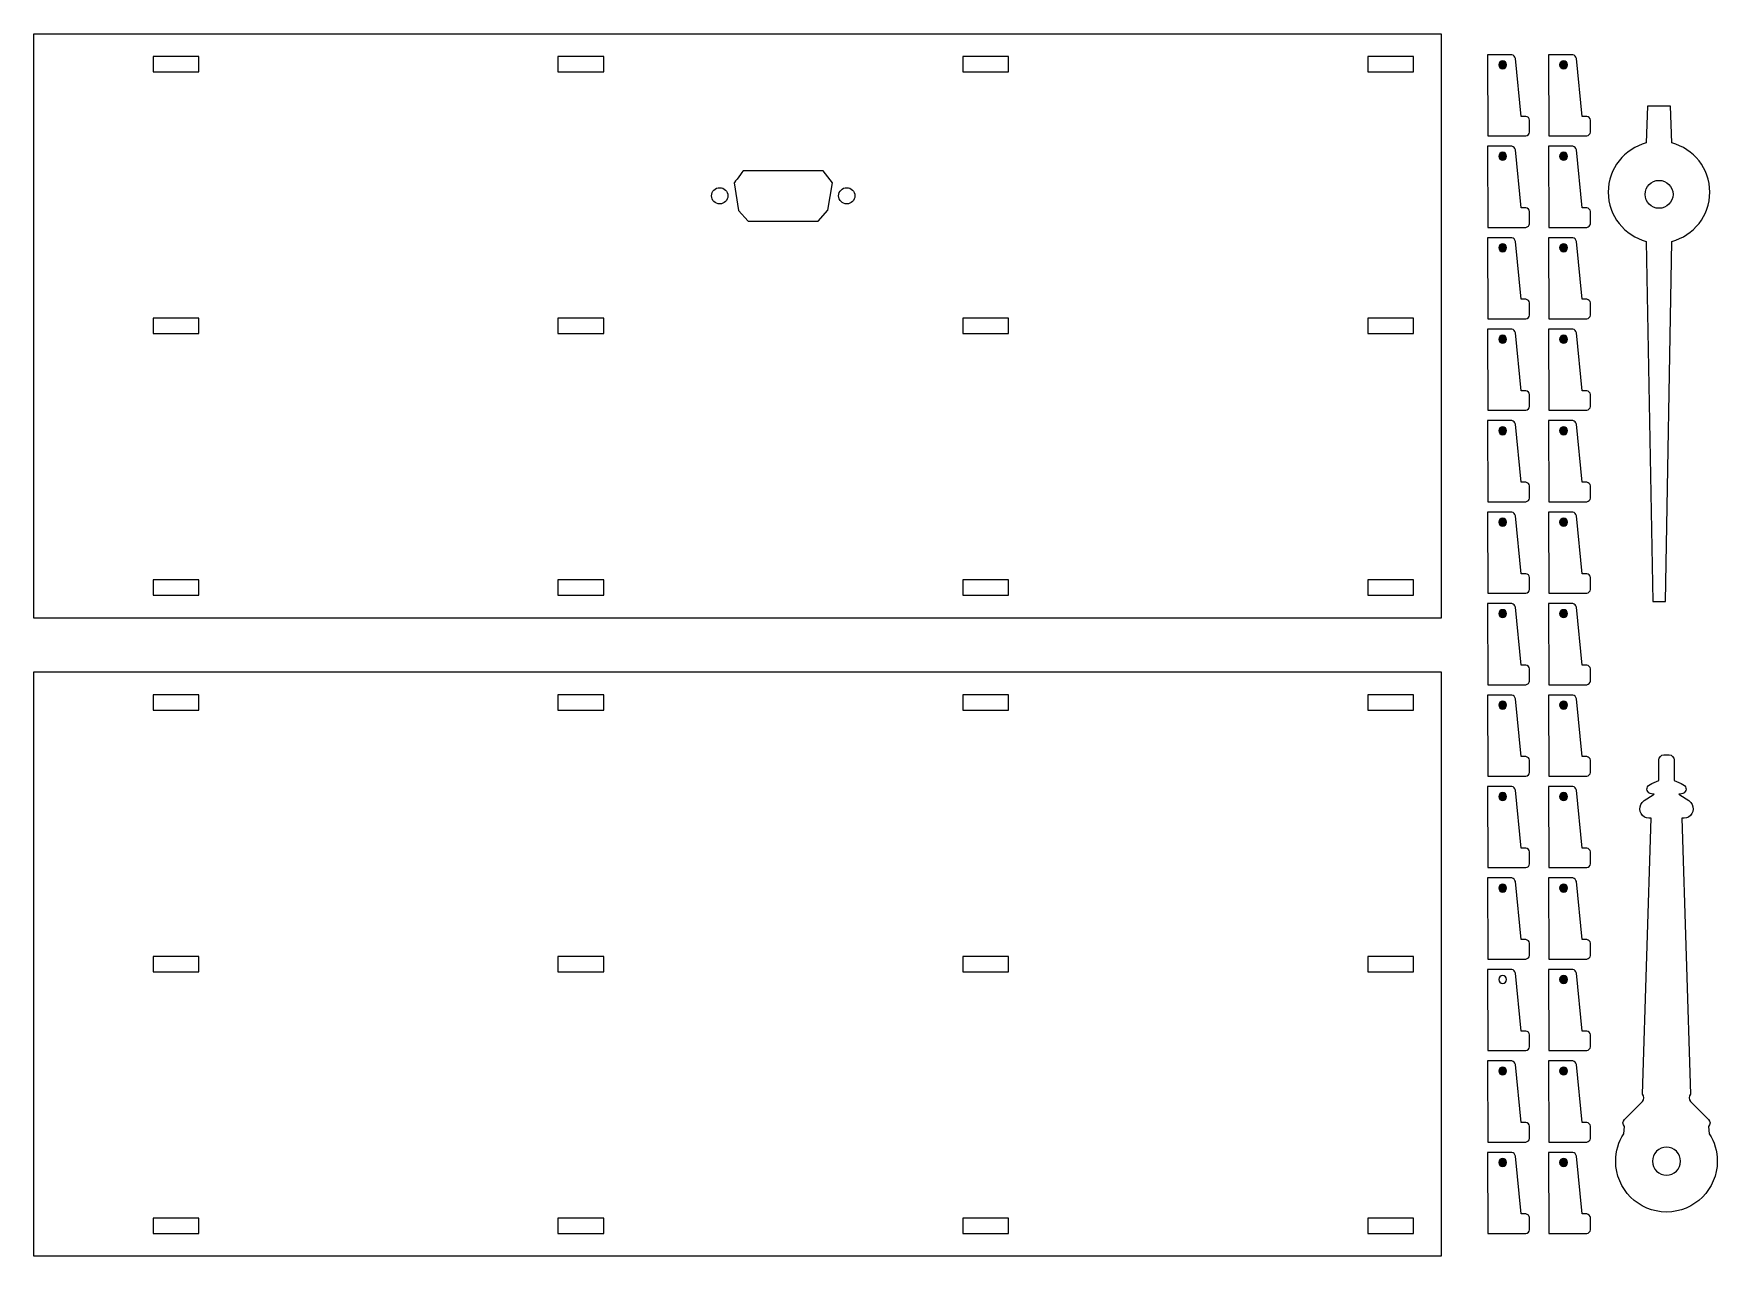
# Model space of a CAD drawing. Header units: inches. Extents: x -152 to 670, y -609 to 902.
# Drawn here: x -5.6 to 325.7, y -599.9 to -359.3 of the extents above; entities that cross this region are included whole.
import ezdxf

# ---------------------------------------------------------------- set-up
doc = ezdxf.new("R2010")
doc.units = ezdxf.units.IN
doc.header["$MEASUREMENT"] = 0
doc.layers.add('Layer 1', color=7, linetype='Continuous')

msp = doc.modelspace()

# ---------------------------------------------------------------- hatches: boundary and pattern name
at = {"layer": 'Layer 1', "true_color": 0xc4c9ba}
h = msp.add_hatch(color=9, dxfattribs=at)
h.dxf.hatch_style = 2
edge = h.paths.add_edge_path()
edge.add_spline(control_points=[(284.2, -365.47), (284.2, -365.9), (283.85, -366.25), (283.42, -366.25), (282.99, -366.25), (282.64, -365.9), (282.64, -365.47), (282.64, -365.04), (282.99, -364.69), (283.42, -364.69), (283.85, -364.69), (284.2, -365.04), (284.2, -365.47)], knot_values=[0, 0, 0, 0, 1, 1, 1, 2, 2, 2, 3, 3, 3, 4, 4, 4, 4], degree=3, periodic=0)
h = msp.add_hatch(color=9, dxfattribs=at)
h.dxf.hatch_style = 2
edge = h.paths.add_edge_path()
edge.add_spline(control_points=[(296.19, -365.47), (296.19, -365.9), (295.84, -366.25), (295.41, -366.25), (294.98, -366.25), (294.63, -365.9), (294.63, -365.47), (294.63, -365.04), (294.98, -364.69), (295.41, -364.69), (295.84, -364.69), (296.19, -365.04), (296.19, -365.47)], knot_values=[0, 0, 0, 0, 1, 1, 1, 2, 2, 2, 3, 3, 3, 4, 4, 4, 4], degree=3, periodic=0)
h = msp.add_hatch(color=9, dxfattribs=at)
h.dxf.hatch_style = 2
edge = h.paths.add_edge_path()
edge.add_spline(control_points=[(284.2, -383.47), (284.2, -383.9), (283.85, -384.25), (283.42, -384.25), (282.99, -384.25), (282.64, -383.9), (282.64, -383.47), (282.64, -383.04), (282.99, -382.69), (283.42, -382.69), (283.85, -382.69), (284.2, -383.04), (284.2, -383.47)], knot_values=[0, 0, 0, 0, 1, 1, 1, 2, 2, 2, 3, 3, 3, 4, 4, 4, 4], degree=3, periodic=0)
h = msp.add_hatch(color=9, dxfattribs=at)
h.dxf.hatch_style = 2
edge = h.paths.add_edge_path()
edge.add_spline(control_points=[(296.19, -383.47), (296.19, -383.9), (295.84, -384.25), (295.41, -384.25), (294.98, -384.25), (294.63, -383.9), (294.63, -383.47), (294.63, -383.04), (294.98, -382.69), (295.41, -382.69), (295.84, -382.69), (296.19, -383.04), (296.19, -383.47)], knot_values=[0, 0, 0, 0, 1, 1, 1, 2, 2, 2, 3, 3, 3, 4, 4, 4, 4], degree=3, periodic=0)
h = msp.add_hatch(color=9, dxfattribs=at)
h.dxf.hatch_style = 2
edge = h.paths.add_edge_path()
edge.add_spline(control_points=[(284.2, -401.47), (284.2, -401.9), (283.85, -402.25), (283.42, -402.25), (282.99, -402.25), (282.64, -401.9), (282.64, -401.47), (282.64, -401.04), (282.99, -400.69), (283.42, -400.69), (283.85, -400.69), (284.2, -401.04), (284.2, -401.47)], knot_values=[0, 0, 0, 0, 1, 1, 1, 2, 2, 2, 3, 3, 3, 4, 4, 4, 4], degree=3, periodic=0)
h = msp.add_hatch(color=9, dxfattribs=at)
h.dxf.hatch_style = 2
edge = h.paths.add_edge_path()
edge.add_spline(control_points=[(296.19, -401.47), (296.19, -401.9), (295.84, -402.25), (295.41, -402.25), (294.98, -402.25), (294.63, -401.9), (294.63, -401.47), (294.63, -401.04), (294.98, -400.69), (295.41, -400.69), (295.84, -400.69), (296.19, -401.04), (296.19, -401.47)], knot_values=[0, 0, 0, 0, 1, 1, 1, 2, 2, 2, 3, 3, 3, 4, 4, 4, 4], degree=3, periodic=0)
h = msp.add_hatch(color=9, dxfattribs=at)
h.dxf.hatch_style = 2
edge = h.paths.add_edge_path()
edge.add_spline(control_points=[(284.2, -419.47), (284.2, -419.9), (283.85, -420.25), (283.42, -420.25), (282.99, -420.25), (282.64, -419.9), (282.64, -419.47), (282.64, -419.04), (282.99, -418.69), (283.42, -418.69), (283.85, -418.69), (284.2, -419.04), (284.2, -419.47)], knot_values=[0, 0, 0, 0, 1, 1, 1, 2, 2, 2, 3, 3, 3, 4, 4, 4, 4], degree=3, periodic=0)
h = msp.add_hatch(color=9, dxfattribs=at)
h.dxf.hatch_style = 2
edge = h.paths.add_edge_path()
edge.add_spline(control_points=[(296.19, -419.47), (296.19, -419.9), (295.84, -420.25), (295.41, -420.25), (294.98, -420.25), (294.63, -419.9), (294.63, -419.47), (294.63, -419.04), (294.98, -418.69), (295.41, -418.69), (295.84, -418.69), (296.19, -419.04), (296.19, -419.47)], knot_values=[0, 0, 0, 0, 1, 1, 1, 2, 2, 2, 3, 3, 3, 4, 4, 4, 4], degree=3, periodic=0)
h = msp.add_hatch(color=9, dxfattribs=at)
h.dxf.hatch_style = 2
edge = h.paths.add_edge_path()
edge.add_spline(control_points=[(284.2, -437.47), (284.2, -437.9), (283.85, -438.25), (283.42, -438.25), (282.99, -438.25), (282.64, -437.9), (282.64, -437.47), (282.64, -437.04), (282.99, -436.69), (283.42, -436.69), (283.85, -436.69), (284.2, -437.04), (284.2, -437.47)], knot_values=[0, 0, 0, 0, 1, 1, 1, 2, 2, 2, 3, 3, 3, 4, 4, 4, 4], degree=3, periodic=0)
h = msp.add_hatch(color=9, dxfattribs=at)
h.dxf.hatch_style = 2
edge = h.paths.add_edge_path()
edge.add_spline(control_points=[(296.19, -437.47), (296.19, -437.9), (295.84, -438.25), (295.41, -438.25), (294.98, -438.25), (294.63, -437.9), (294.63, -437.47), (294.63, -437.04), (294.98, -436.69), (295.41, -436.69), (295.84, -436.69), (296.19, -437.04), (296.19, -437.47)], knot_values=[0, 0, 0, 0, 1, 1, 1, 2, 2, 2, 3, 3, 3, 4, 4, 4, 4], degree=3, periodic=0)
h = msp.add_hatch(color=9, dxfattribs=at)
h.dxf.hatch_style = 2
edge = h.paths.add_edge_path()
edge.add_spline(control_points=[(284.2, -455.47), (284.2, -455.9), (283.85, -456.25), (283.42, -456.25), (282.99, -456.25), (282.64, -455.9), (282.64, -455.47), (282.64, -455.04), (282.99, -454.69), (283.42, -454.69), (283.85, -454.69), (284.2, -455.04), (284.2, -455.47)], knot_values=[0, 0, 0, 0, 1, 1, 1, 2, 2, 2, 3, 3, 3, 4, 4, 4, 4], degree=3, periodic=0)
h = msp.add_hatch(color=9, dxfattribs=at)
h.dxf.hatch_style = 2
edge = h.paths.add_edge_path()
edge.add_spline(control_points=[(296.19, -455.47), (296.19, -455.9), (295.84, -456.25), (295.41, -456.25), (294.98, -456.25), (294.63, -455.9), (294.63, -455.47), (294.63, -455.04), (294.98, -454.69), (295.41, -454.69), (295.84, -454.69), (296.19, -455.04), (296.19, -455.47)], knot_values=[0, 0, 0, 0, 1, 1, 1, 2, 2, 2, 3, 3, 3, 4, 4, 4, 4], degree=3, periodic=0)
h = msp.add_hatch(color=9, dxfattribs=at)
h.dxf.hatch_style = 2
edge = h.paths.add_edge_path()
edge.add_spline(control_points=[(284.2, -473.47), (284.2, -473.9), (283.85, -474.25), (283.42, -474.25), (282.99, -474.25), (282.64, -473.9), (282.64, -473.47), (282.64, -473.04), (282.99, -472.69), (283.42, -472.69), (283.85, -472.69), (284.2, -473.04), (284.2, -473.47)], knot_values=[0, 0, 0, 0, 1, 1, 1, 2, 2, 2, 3, 3, 3, 4, 4, 4, 4], degree=3, periodic=0)
h = msp.add_hatch(color=9, dxfattribs=at)
h.dxf.hatch_style = 2
edge = h.paths.add_edge_path()
edge.add_spline(control_points=[(296.19, -473.47), (296.19, -473.9), (295.84, -474.25), (295.41, -474.25), (294.98, -474.25), (294.63, -473.9), (294.63, -473.47), (294.63, -473.04), (294.98, -472.69), (295.41, -472.69), (295.84, -472.69), (296.19, -473.04), (296.19, -473.47)], knot_values=[0, 0, 0, 0, 1, 1, 1, 2, 2, 2, 3, 3, 3, 4, 4, 4, 4], degree=3, periodic=0)
h = msp.add_hatch(color=9, dxfattribs=at)
h.dxf.hatch_style = 2
edge = h.paths.add_edge_path()
edge.add_spline(control_points=[(284.2, -491.47), (284.2, -491.9), (283.85, -492.25), (283.42, -492.25), (282.99, -492.25), (282.64, -491.9), (282.64, -491.47), (282.64, -491.04), (282.99, -490.69), (283.42, -490.69), (283.85, -490.69), (284.2, -491.04), (284.2, -491.47)], knot_values=[0, 0, 0, 0, 1, 1, 1, 2, 2, 2, 3, 3, 3, 4, 4, 4, 4], degree=3, periodic=0)
h = msp.add_hatch(color=9, dxfattribs=at)
h.dxf.hatch_style = 2
edge = h.paths.add_edge_path()
edge.add_spline(control_points=[(296.19, -491.47), (296.19, -491.9), (295.84, -492.25), (295.41, -492.25), (294.98, -492.25), (294.63, -491.9), (294.63, -491.47), (294.63, -491.04), (294.98, -490.69), (295.41, -490.69), (295.84, -490.69), (296.19, -491.04), (296.19, -491.47)], knot_values=[0, 0, 0, 0, 1, 1, 1, 2, 2, 2, 3, 3, 3, 4, 4, 4, 4], degree=3, periodic=0)
h = msp.add_hatch(color=9, dxfattribs=at)
h.dxf.hatch_style = 2
edge = h.paths.add_edge_path()
edge.add_spline(control_points=[(284.2, -509.47), (284.2, -509.9), (283.85, -510.25), (283.42, -510.25), (282.99, -510.25), (282.64, -509.9), (282.64, -509.47), (282.64, -509.04), (282.99, -508.69), (283.42, -508.69), (283.85, -508.69), (284.2, -509.04), (284.2, -509.47)], knot_values=[0, 0, 0, 0, 1, 1, 1, 2, 2, 2, 3, 3, 3, 4, 4, 4, 4], degree=3, periodic=0)
h = msp.add_hatch(color=9, dxfattribs=at)
h.dxf.hatch_style = 2
edge = h.paths.add_edge_path()
edge.add_spline(control_points=[(296.19, -509.47), (296.19, -509.9), (295.84, -510.25), (295.41, -510.25), (294.98, -510.25), (294.63, -509.9), (294.63, -509.47), (294.63, -509.04), (294.98, -508.69), (295.41, -508.69), (295.84, -508.69), (296.19, -509.04), (296.19, -509.47)], knot_values=[0, 0, 0, 0, 1, 1, 1, 2, 2, 2, 3, 3, 3, 4, 4, 4, 4], degree=3, periodic=0)
h = msp.add_hatch(color=9, dxfattribs=at)
h.dxf.hatch_style = 2
edge = h.paths.add_edge_path()
edge.add_spline(control_points=[(284.2, -527.47), (284.2, -527.9), (283.85, -528.25), (283.42, -528.25), (282.99, -528.25), (282.64, -527.9), (282.64, -527.47), (282.64, -527.04), (282.99, -526.69), (283.42, -526.69), (283.85, -526.69), (284.2, -527.04), (284.2, -527.47)], knot_values=[0, 0, 0, 0, 1, 1, 1, 2, 2, 2, 3, 3, 3, 4, 4, 4, 4], degree=3, periodic=0)
h = msp.add_hatch(color=9, dxfattribs=at)
h.dxf.hatch_style = 2
edge = h.paths.add_edge_path()
edge.add_spline(control_points=[(296.19, -527.47), (296.19, -527.9), (295.84, -528.25), (295.41, -528.25), (294.98, -528.25), (294.63, -527.9), (294.63, -527.47), (294.63, -527.04), (294.98, -526.69), (295.41, -526.69), (295.84, -526.69), (296.19, -527.04), (296.19, -527.47)], knot_values=[0, 0, 0, 0, 1, 1, 1, 2, 2, 2, 3, 3, 3, 4, 4, 4, 4], degree=3, periodic=0)
h = msp.add_hatch(color=9, dxfattribs=at)
h.dxf.hatch_style = 2
edge = h.paths.add_edge_path()
edge.add_spline(control_points=[(296.19, -545.47), (296.19, -545.9), (295.84, -546.25), (295.41, -546.25), (294.98, -546.25), (294.63, -545.9), (294.63, -545.47), (294.63, -545.04), (294.98, -544.69), (295.41, -544.69), (295.84, -544.69), (296.19, -545.04), (296.19, -545.47)], knot_values=[0, 0, 0, 0, 1, 1, 1, 2, 2, 2, 3, 3, 3, 4, 4, 4, 4], degree=3, periodic=0)
h = msp.add_hatch(color=9, dxfattribs=at)
h.dxf.hatch_style = 2
edge = h.paths.add_edge_path()
edge.add_spline(control_points=[(284.2, -563.47), (284.2, -563.9), (283.85, -564.25), (283.42, -564.25), (282.99, -564.25), (282.64, -563.9), (282.64, -563.47), (282.64, -563.04), (282.99, -562.69), (283.42, -562.69), (283.85, -562.69), (284.2, -563.04), (284.2, -563.47)], knot_values=[0, 0, 0, 0, 1, 1, 1, 2, 2, 2, 3, 3, 3, 4, 4, 4, 4], degree=3, periodic=0)
h = msp.add_hatch(color=9, dxfattribs=at)
h.dxf.hatch_style = 2
edge = h.paths.add_edge_path()
edge.add_spline(control_points=[(296.19, -563.47), (296.19, -563.9), (295.84, -564.25), (295.41, -564.25), (294.98, -564.25), (294.63, -563.9), (294.63, -563.47), (294.63, -563.04), (294.98, -562.69), (295.41, -562.69), (295.84, -562.69), (296.19, -563.04), (296.19, -563.47)], knot_values=[0, 0, 0, 0, 1, 1, 1, 2, 2, 2, 3, 3, 3, 4, 4, 4, 4], degree=3, periodic=0)
h = msp.add_hatch(color=9, dxfattribs=at)
h.dxf.hatch_style = 2
edge = h.paths.add_edge_path()
edge.add_spline(control_points=[(284.2, -581.47), (284.2, -581.9), (283.85, -582.25), (283.42, -582.25), (282.99, -582.25), (282.64, -581.9), (282.64, -581.47), (282.64, -581.04), (282.99, -580.69), (283.42, -580.69), (283.85, -580.69), (284.2, -581.04), (284.2, -581.47)], knot_values=[0, 0, 0, 0, 1, 1, 1, 2, 2, 2, 3, 3, 3, 4, 4, 4, 4], degree=3, periodic=0)
h = msp.add_hatch(color=9, dxfattribs=at)
h.dxf.hatch_style = 2
edge = h.paths.add_edge_path()
edge.add_spline(control_points=[(296.19, -581.47), (296.19, -581.9), (295.84, -582.25), (295.41, -582.25), (294.98, -582.25), (294.63, -581.9), (294.63, -581.47), (294.63, -581.04), (294.98, -580.69), (295.41, -580.69), (295.84, -580.69), (296.19, -581.04), (296.19, -581.47)], knot_values=[0, 0, 0, 0, 1, 1, 1, 2, 2, 2, 3, 3, 3, 4, 4, 4, 4], degree=3, periodic=0)

# ---------------------------------------------------------------- linework, layer by layer
at = {"layer": 'Layer 1', "color": 7, "lineweight": 13, "true_color": 0xffffff}
for points in [[(271.35, -359.34), (271.35, -474.34), (-5.64, -474.34), (-5.64, -359.34), (271.35, -359.34)], [(22.36, -363.84), (17.86, -363.84), (17.86, -366.84), (26.86, -366.84), (26.86, -363.84), (22.36, -363.84)], [(102.03, -363.84), (97.53, -363.84), (97.53, -366.84), (106.53, -366.84), (106.53, -363.84), (102.03, -363.84)], [(181.69, -363.84), (177.19, -363.84), (177.19, -366.84), (186.19, -366.84), (186.19, -363.84), (181.69, -363.84)], [(261.36, -363.84), (256.86, -363.84), (256.86, -366.84), (265.86, -366.84), (265.86, -363.84), (261.36, -363.84)], [(22.36, -415.34), (17.86, -415.34), (17.86, -418.34), (26.86, -418.34), (26.86, -415.34), (22.36, -415.34)], [(102.03, -415.34), (97.53, -415.34), (97.53, -418.34), (106.53, -418.34), (106.53, -415.34), (102.03, -415.34)], [(181.69, -415.34), (177.19, -415.34), (177.19, -418.34), (186.19, -418.34), (186.19, -415.34), (181.69, -415.34)], [(261.36, -415.34), (256.86, -415.34), (256.86, -418.34), (265.86, -418.34), (265.86, -415.34), (261.36, -415.34)], [(22.36, -469.84), (26.86, -469.84), (26.86, -466.84), (17.86, -466.84), (17.86, -469.84), (22.36, -469.84)], [(102.03, -469.84), (106.53, -469.84), (106.53, -466.84), (97.53, -466.84), (97.53, -469.84), (102.03, -469.84)], [(181.69, -469.84), (186.19, -469.84), (186.19, -466.84), (177.19, -466.84), (177.19, -469.84), (181.69, -469.84)], [(261.36, -469.84), (265.86, -469.84), (265.86, -466.84), (256.86, -466.84), (256.86, -469.84), (261.36, -469.84)], [(271.35, -484.94), (271.35, -599.94), (-5.64, -599.94), (-5.64, -484.94), (271.35, -484.94)], [(22.36, -489.44), (17.86, -489.44), (17.86, -492.44), (26.86, -492.44), (26.86, -489.44), (22.36, -489.44)], [(102.03, -489.44), (97.53, -489.44), (97.53, -492.44), (106.53, -492.44), (106.53, -489.44), (102.03, -489.44)], [(181.69, -489.44), (177.19, -489.44), (177.19, -492.44), (186.19, -492.44), (186.19, -489.44), (181.69, -489.44)], [(261.36, -489.44), (256.86, -489.44), (256.86, -492.44), (265.86, -492.44), (265.86, -489.44), (261.36, -489.44)], [(22.36, -540.94), (17.86, -540.94), (17.86, -543.94), (26.86, -543.94), (26.86, -540.94), (22.36, -540.94)], [(102.03, -540.94), (97.53, -540.94), (97.53, -543.94), (106.53, -543.94), (106.53, -540.94), (102.03, -540.94)], [(181.69, -540.94), (177.19, -540.94), (177.19, -543.94), (186.19, -543.94), (186.19, -540.94), (181.69, -540.94)], [(261.36, -540.94), (256.86, -540.94), (256.86, -543.94), (265.86, -543.94), (265.86, -540.94), (261.36, -540.94)], [(22.36, -595.44), (26.86, -595.44), (26.86, -592.44), (17.86, -592.44), (17.86, -595.44), (22.36, -595.44)], [(102.03, -595.44), (106.53, -595.44), (106.53, -592.44), (97.53, -592.44), (97.53, -595.44), (102.03, -595.44)], [(181.69, -595.44), (186.19, -595.44), (186.19, -592.44), (177.19, -592.44), (177.19, -595.44), (181.69, -595.44)], [(261.36, -595.44), (265.86, -595.44), (265.86, -592.44), (256.86, -592.44), (256.86, -595.44), (261.36, -595.44)]]:
    msp.add_lwpolyline(points, dxfattribs=at)
for points, knots in [([(280.42, -363.49), (280.42, -363.49), (285.22, -363.49), (285.22, -363.49), (285.58, -363.56), (285.87, -363.84), (285.94, -364.21), (285.94, -364.21), (287.05, -375.61), (287.05, -375.61), (287.05, -375.61), (288.01, -375.61), (288.01, -375.61), (288.37, -375.68), (288.66, -375.96), (288.73, -376.33), (288.73, -376.33), (288.73, -378.73), (288.73, -378.73), (288.66, -379.09), (288.37, -379.38), (288.01, -379.45), (288.01, -379.45), (280.51, -379.45), (280.51, -379.45), (280.51, -379.45), (280.42, -363.49), (280.42, -363.49)], [0, 0, 0, 0, 1, 1, 1, 2, 2, 2, 3, 3, 3, 4, 4, 4, 5, 5, 5, 6, 6, 6, 7, 7, 7, 8, 8, 8, 9, 9, 9, 9]), ([(292.41, -363.49), (292.41, -363.49), (297.21, -363.49), (297.21, -363.49), (297.58, -363.56), (297.86, -363.84), (297.93, -364.21), (297.93, -364.21), (299.04, -375.61), (299.04, -375.61), (299.04, -375.61), (300, -375.61), (300, -375.61), (300.37, -375.68), (300.65, -375.96), (300.72, -376.33), (300.72, -376.33), (300.72, -378.73), (300.72, -378.73), (300.65, -379.09), (300.37, -379.38), (300, -379.45), (300, -379.45), (292.5, -379.45), (292.5, -379.45), (292.5, -379.45), (292.41, -363.49), (292.41, -363.49)], [0, 0, 0, 0, 1, 1, 1, 2, 2, 2, 3, 3, 3, 4, 4, 4, 5, 5, 5, 6, 6, 6, 7, 7, 7, 8, 8, 8, 9, 9, 9, 9]), ([(284.2, -365.47), (284.2, -365.9), (283.85, -366.25), (283.42, -366.25), (282.99, -366.25), (282.64, -365.9), (282.64, -365.47), (282.64, -365.04), (282.99, -364.69), (283.42, -364.69), (283.85, -364.69), (284.2, -365.04), (284.2, -365.47)], [0, 0, 0, 0, 1, 1, 1, 2, 2, 2, 3, 3, 3, 4, 4, 4, 4]), ([(296.19, -365.47), (296.19, -365.9), (295.84, -366.25), (295.41, -366.25), (294.98, -366.25), (294.63, -365.9), (294.63, -365.47), (294.63, -365.04), (294.98, -364.69), (295.41, -364.69), (295.84, -364.69), (296.19, -365.04), (296.19, -365.47)], [0, 0, 0, 0, 1, 1, 1, 2, 2, 2, 3, 3, 3, 4, 4, 4, 4]), ([(311.69, -380.84), (311.69, -380.84), (311.69, -380.84), (311.69, -380.84), (311.69, -380.84), (311.94, -373.61), (311.94, -373.61), (311.94, -373.61), (316.44, -373.61), (316.44, -373.61), (316.44, -373.61), (316.69, -380.84), (316.69, -380.84), (321, -381.95), (324.19, -385.87), (324.19, -390.53), (324.19, -395.19), (321, -399.1), (316.69, -400.21), (316.69, -400.21), (316.69, -400.21), (316.69, -400.21), (316.69, -400.21), (315.44, -471.07), (315.44, -471.07), (315.44, -471.07), (312.94, -471.07), (312.94, -471.07), (312.94, -471.07), (311.69, -400.21), (311.69, -400.21), (311.69, -400.21), (311.69, -400.21), (311.69, -400.21), (307.38, -399.1), (304.19, -395.19), (304.19, -390.53), (304.19, -385.87), (307.38, -381.95), (311.69, -380.84)], [0, 0, 0, 0, 1, 1, 1, 2, 2, 2, 3, 3, 3, 4, 4, 4, 5, 5, 5, 6, 6, 6, 7, 7, 7, 8, 8, 8, 9, 9, 9, 10, 10, 10, 11, 11, 11, 12, 12, 12, 13, 13, 13, 13]), ([(280.42, -381.49), (280.42, -381.49), (285.22, -381.49), (285.22, -381.49), (285.58, -381.56), (285.87, -381.84), (285.94, -382.21), (285.94, -382.21), (287.05, -393.61), (287.05, -393.61), (287.05, -393.61), (288.01, -393.61), (288.01, -393.61), (288.37, -393.68), (288.66, -393.96), (288.73, -394.33), (288.73, -394.33), (288.73, -396.73), (288.73, -396.73), (288.66, -397.09), (288.37, -397.38), (288.01, -397.45), (288.01, -397.45), (280.51, -397.45), (280.51, -397.45), (280.51, -397.45), (280.42, -381.49), (280.42, -381.49)], [0, 0, 0, 0, 1, 1, 1, 2, 2, 2, 3, 3, 3, 4, 4, 4, 5, 5, 5, 6, 6, 6, 7, 7, 7, 8, 8, 8, 9, 9, 9, 9]), ([(284.2, -383.47), (284.2, -383.9), (283.85, -384.25), (283.42, -384.25), (282.99, -384.25), (282.64, -383.9), (282.64, -383.47), (282.64, -383.04), (282.99, -382.69), (283.42, -382.69), (283.85, -382.69), (284.2, -383.04), (284.2, -383.47)], [0, 0, 0, 0, 1, 1, 1, 2, 2, 2, 3, 3, 3, 4, 4, 4, 4]), ([(292.41, -381.49), (292.41, -381.49), (297.21, -381.49), (297.21, -381.49), (297.58, -381.56), (297.86, -381.84), (297.93, -382.21), (297.93, -382.21), (299.04, -393.61), (299.04, -393.61), (299.04, -393.61), (300, -393.61), (300, -393.61), (300.37, -393.68), (300.65, -393.96), (300.72, -394.33), (300.72, -394.33), (300.72, -396.73), (300.72, -396.73), (300.65, -397.09), (300.37, -397.38), (300, -397.45), (300, -397.45), (292.5, -397.45), (292.5, -397.45), (292.5, -397.45), (292.41, -381.49), (292.41, -381.49)], [0, 0, 0, 0, 1, 1, 1, 2, 2, 2, 3, 3, 3, 4, 4, 4, 5, 5, 5, 6, 6, 6, 7, 7, 7, 8, 8, 8, 9, 9, 9, 9]), ([(296.19, -383.47), (296.19, -383.9), (295.84, -384.25), (295.41, -384.25), (294.98, -384.25), (294.63, -383.9), (294.63, -383.47), (294.63, -383.04), (294.98, -382.69), (295.41, -382.69), (295.84, -382.69), (296.19, -383.04), (296.19, -383.47)], [0, 0, 0, 0, 1, 1, 1, 2, 2, 2, 3, 3, 3, 4, 4, 4, 4]), ([(132.17, -388.7), (132.17, -388.7), (134.05, -386.31), (133.99, -386.31), (133.93, -386.31), (149.69, -386.31), (149.69, -386.31), (149.69, -386.31), (151.57, -388.7), (151.57, -388.7), (151.57, -388.7), (150.62, -394.05), (150.62, -394.05), (150.62, -394.05), (148.76, -396.24), (148.76, -396.24), (148.76, -396.24), (134.93, -396.24), (134.93, -396.24), (134.93, -396.24), (133.06, -394.11), (133.06, -394.11), (133.06, -394.11), (132.17, -388.7), (132.17, -388.7)], [0, 0, 0, 0, 1, 1, 1, 2, 2, 2, 3, 3, 3, 4, 4, 4, 5, 5, 5, 6, 6, 6, 7, 7, 7, 8, 8, 8, 8]), ([(130.96, -391.25), (130.96, -390.36), (130.24, -389.65), (129.36, -389.65), (128.48, -389.65), (127.76, -390.36), (127.76, -391.25), (127.76, -392.13), (128.48, -392.85), (129.36, -392.85), (130.24, -392.85), (130.96, -392.13), (130.96, -391.25)], [0, 0, 0, 0, 1, 1, 1, 2, 2, 2, 3, 3, 3, 4, 4, 4, 4]), ([(155.96, -391.25), (155.96, -390.36), (155.24, -389.65), (154.36, -389.65), (153.48, -389.65), (152.76, -390.36), (152.76, -391.25), (152.76, -392.13), (153.48, -392.85), (154.36, -392.85), (155.24, -392.85), (155.96, -392.13), (155.96, -391.25)], [0, 0, 0, 0, 1, 1, 1, 2, 2, 2, 3, 3, 3, 4, 4, 4, 4]), ([(311.44, -390.96), (311.44, -392.48), (312.67, -393.71), (314.19, -393.71), (315.71, -393.71), (316.94, -392.48), (316.94, -390.96), (316.94, -389.44), (315.71, -388.21), (314.19, -388.21), (312.67, -388.21), (311.44, -389.44), (311.44, -390.96)], [0, 0, 0, 0, 1, 1, 1, 2, 2, 2, 3, 3, 3, 4, 4, 4, 4]), ([(280.42, -399.49), (280.42, -399.49), (285.22, -399.49), (285.22, -399.49), (285.58, -399.56), (285.87, -399.84), (285.94, -400.21), (285.94, -400.21), (287.05, -411.61), (287.05, -411.61), (287.05, -411.61), (288.01, -411.61), (288.01, -411.61), (288.37, -411.68), (288.66, -411.96), (288.73, -412.33), (288.73, -412.33), (288.73, -414.73), (288.73, -414.73), (288.66, -415.09), (288.37, -415.38), (288.01, -415.45), (288.01, -415.45), (280.51, -415.45), (280.51, -415.45), (280.51, -415.45), (280.42, -399.49), (280.42, -399.49)], [0, 0, 0, 0, 1, 1, 1, 2, 2, 2, 3, 3, 3, 4, 4, 4, 5, 5, 5, 6, 6, 6, 7, 7, 7, 8, 8, 8, 9, 9, 9, 9]), ([(284.2, -401.47), (284.2, -401.9), (283.85, -402.25), (283.42, -402.25), (282.99, -402.25), (282.64, -401.9), (282.64, -401.47), (282.64, -401.04), (282.99, -400.69), (283.42, -400.69), (283.85, -400.69), (284.2, -401.04), (284.2, -401.47)], [0, 0, 0, 0, 1, 1, 1, 2, 2, 2, 3, 3, 3, 4, 4, 4, 4]), ([(292.41, -399.49), (292.41, -399.49), (297.21, -399.49), (297.21, -399.49), (297.58, -399.56), (297.86, -399.84), (297.93, -400.21), (297.93, -400.21), (299.04, -411.61), (299.04, -411.61), (299.04, -411.61), (300, -411.61), (300, -411.61), (300.37, -411.68), (300.65, -411.96), (300.72, -412.33), (300.72, -412.33), (300.72, -414.73), (300.72, -414.73), (300.65, -415.09), (300.37, -415.38), (300, -415.45), (300, -415.45), (292.5, -415.45), (292.5, -415.45), (292.5, -415.45), (292.41, -399.49), (292.41, -399.49)], [0, 0, 0, 0, 1, 1, 1, 2, 2, 2, 3, 3, 3, 4, 4, 4, 5, 5, 5, 6, 6, 6, 7, 7, 7, 8, 8, 8, 9, 9, 9, 9]), ([(296.19, -401.47), (296.19, -401.9), (295.84, -402.25), (295.41, -402.25), (294.98, -402.25), (294.63, -401.9), (294.63, -401.47), (294.63, -401.04), (294.98, -400.69), (295.41, -400.69), (295.84, -400.69), (296.19, -401.04), (296.19, -401.47)], [0, 0, 0, 0, 1, 1, 1, 2, 2, 2, 3, 3, 3, 4, 4, 4, 4]), ([(280.42, -417.49), (280.42, -417.49), (285.22, -417.49), (285.22, -417.49), (285.58, -417.56), (285.87, -417.84), (285.94, -418.21), (285.94, -418.21), (287.05, -429.61), (287.05, -429.61), (287.05, -429.61), (288.01, -429.61), (288.01, -429.61), (288.37, -429.68), (288.66, -429.96), (288.73, -430.33), (288.73, -430.33), (288.73, -432.73), (288.73, -432.73), (288.66, -433.09), (288.37, -433.38), (288.01, -433.45), (288.01, -433.45), (280.51, -433.45), (280.51, -433.45), (280.51, -433.45), (280.42, -417.49), (280.42, -417.49)], [0, 0, 0, 0, 1, 1, 1, 2, 2, 2, 3, 3, 3, 4, 4, 4, 5, 5, 5, 6, 6, 6, 7, 7, 7, 8, 8, 8, 9, 9, 9, 9]), ([(284.2, -419.47), (284.2, -419.9), (283.85, -420.25), (283.42, -420.25), (282.99, -420.25), (282.64, -419.9), (282.64, -419.47), (282.64, -419.04), (282.99, -418.69), (283.42, -418.69), (283.85, -418.69), (284.2, -419.04), (284.2, -419.47)], [0, 0, 0, 0, 1, 1, 1, 2, 2, 2, 3, 3, 3, 4, 4, 4, 4]), ([(292.41, -417.49), (292.41, -417.49), (297.21, -417.49), (297.21, -417.49), (297.58, -417.56), (297.86, -417.84), (297.93, -418.21), (297.93, -418.21), (299.04, -429.61), (299.04, -429.61), (299.04, -429.61), (300, -429.61), (300, -429.61), (300.37, -429.68), (300.65, -429.96), (300.72, -430.33), (300.72, -430.33), (300.72, -432.73), (300.72, -432.73), (300.65, -433.09), (300.37, -433.38), (300, -433.45), (300, -433.45), (292.5, -433.45), (292.5, -433.45), (292.5, -433.45), (292.41, -417.49), (292.41, -417.49)], [0, 0, 0, 0, 1, 1, 1, 2, 2, 2, 3, 3, 3, 4, 4, 4, 5, 5, 5, 6, 6, 6, 7, 7, 7, 8, 8, 8, 9, 9, 9, 9]), ([(296.19, -419.47), (296.19, -419.9), (295.84, -420.25), (295.41, -420.25), (294.98, -420.25), (294.63, -419.9), (294.63, -419.47), (294.63, -419.04), (294.98, -418.69), (295.41, -418.69), (295.84, -418.69), (296.19, -419.04), (296.19, -419.47)], [0, 0, 0, 0, 1, 1, 1, 2, 2, 2, 3, 3, 3, 4, 4, 4, 4]), ([(280.42, -435.49), (280.42, -435.49), (285.22, -435.49), (285.22, -435.49), (285.58, -435.56), (285.87, -435.84), (285.94, -436.21), (285.94, -436.21), (287.05, -447.61), (287.05, -447.61), (287.05, -447.61), (288.01, -447.61), (288.01, -447.61), (288.37, -447.68), (288.66, -447.96), (288.73, -448.33), (288.73, -448.33), (288.73, -450.73), (288.73, -450.73), (288.66, -451.09), (288.37, -451.38), (288.01, -451.45), (288.01, -451.45), (280.51, -451.45), (280.51, -451.45), (280.51, -451.45), (280.42, -435.49), (280.42, -435.49)], [0, 0, 0, 0, 1, 1, 1, 2, 2, 2, 3, 3, 3, 4, 4, 4, 5, 5, 5, 6, 6, 6, 7, 7, 7, 8, 8, 8, 9, 9, 9, 9]), ([(284.2, -437.47), (284.2, -437.9), (283.85, -438.25), (283.42, -438.25), (282.99, -438.25), (282.64, -437.9), (282.64, -437.47), (282.64, -437.04), (282.99, -436.69), (283.42, -436.69), (283.85, -436.69), (284.2, -437.04), (284.2, -437.47)], [0, 0, 0, 0, 1, 1, 1, 2, 2, 2, 3, 3, 3, 4, 4, 4, 4]), ([(292.41, -435.49), (292.41, -435.49), (297.21, -435.49), (297.21, -435.49), (297.58, -435.56), (297.86, -435.84), (297.93, -436.21), (297.93, -436.21), (299.04, -447.61), (299.04, -447.61), (299.04, -447.61), (300, -447.61), (300, -447.61), (300.37, -447.68), (300.65, -447.96), (300.72, -448.33), (300.72, -448.33), (300.72, -450.73), (300.72, -450.73), (300.65, -451.09), (300.37, -451.38), (300, -451.45), (300, -451.45), (292.5, -451.45), (292.5, -451.45), (292.5, -451.45), (292.41, -435.49), (292.41, -435.49)], [0, 0, 0, 0, 1, 1, 1, 2, 2, 2, 3, 3, 3, 4, 4, 4, 5, 5, 5, 6, 6, 6, 7, 7, 7, 8, 8, 8, 9, 9, 9, 9]), ([(296.19, -437.47), (296.19, -437.9), (295.84, -438.25), (295.41, -438.25), (294.98, -438.25), (294.63, -437.9), (294.63, -437.47), (294.63, -437.04), (294.98, -436.69), (295.41, -436.69), (295.84, -436.69), (296.19, -437.04), (296.19, -437.47)], [0, 0, 0, 0, 1, 1, 1, 2, 2, 2, 3, 3, 3, 4, 4, 4, 4]), ([(280.42, -453.49), (280.42, -453.49), (285.22, -453.49), (285.22, -453.49), (285.58, -453.56), (285.87, -453.84), (285.94, -454.21), (285.94, -454.21), (287.05, -465.61), (287.05, -465.61), (287.05, -465.61), (288.01, -465.61), (288.01, -465.61), (288.37, -465.68), (288.66, -465.96), (288.73, -466.33), (288.73, -466.33), (288.73, -468.73), (288.73, -468.73), (288.66, -469.09), (288.37, -469.38), (288.01, -469.45), (288.01, -469.45), (280.51, -469.45), (280.51, -469.45), (280.51, -469.45), (280.42, -453.49), (280.42, -453.49)], [0, 0, 0, 0, 1, 1, 1, 2, 2, 2, 3, 3, 3, 4, 4, 4, 5, 5, 5, 6, 6, 6, 7, 7, 7, 8, 8, 8, 9, 9, 9, 9]), ([(292.41, -453.49), (292.41, -453.49), (297.21, -453.49), (297.21, -453.49), (297.58, -453.56), (297.86, -453.84), (297.93, -454.21), (297.93, -454.21), (299.04, -465.61), (299.04, -465.61), (299.04, -465.61), (300, -465.61), (300, -465.61), (300.37, -465.68), (300.65, -465.96), (300.72, -466.33), (300.72, -466.33), (300.72, -468.73), (300.72, -468.73), (300.65, -469.09), (300.37, -469.38), (300, -469.45), (300, -469.45), (292.5, -469.45), (292.5, -469.45), (292.5, -469.45), (292.41, -453.49), (292.41, -453.49)], [0, 0, 0, 0, 1, 1, 1, 2, 2, 2, 3, 3, 3, 4, 4, 4, 5, 5, 5, 6, 6, 6, 7, 7, 7, 8, 8, 8, 9, 9, 9, 9]), ([(284.2, -455.47), (284.2, -455.9), (283.85, -456.25), (283.42, -456.25), (282.99, -456.25), (282.64, -455.9), (282.64, -455.47), (282.64, -455.04), (282.99, -454.69), (283.42, -454.69), (283.85, -454.69), (284.2, -455.04), (284.2, -455.47)], [0, 0, 0, 0, 1, 1, 1, 2, 2, 2, 3, 3, 3, 4, 4, 4, 4]), ([(296.19, -455.47), (296.19, -455.9), (295.84, -456.25), (295.41, -456.25), (294.98, -456.25), (294.63, -455.9), (294.63, -455.47), (294.63, -455.04), (294.98, -454.69), (295.41, -454.69), (295.84, -454.69), (296.19, -455.04), (296.19, -455.47)], [0, 0, 0, 0, 1, 1, 1, 2, 2, 2, 3, 3, 3, 4, 4, 4, 4]), ([(280.42, -471.49), (280.42, -471.49), (285.22, -471.49), (285.22, -471.49), (285.58, -471.56), (285.87, -471.84), (285.94, -472.21), (285.94, -472.21), (287.05, -483.61), (287.05, -483.61), (287.05, -483.61), (288.01, -483.61), (288.01, -483.61), (288.37, -483.68), (288.66, -483.96), (288.73, -484.33), (288.73, -484.33), (288.73, -486.73), (288.73, -486.73), (288.66, -487.09), (288.37, -487.38), (288.01, -487.45), (288.01, -487.45), (280.51, -487.45), (280.51, -487.45), (280.51, -487.45), (280.42, -471.49), (280.42, -471.49)], [0, 0, 0, 0, 1, 1, 1, 2, 2, 2, 3, 3, 3, 4, 4, 4, 5, 5, 5, 6, 6, 6, 7, 7, 7, 8, 8, 8, 9, 9, 9, 9]), ([(284.2, -473.47), (284.2, -473.9), (283.85, -474.25), (283.42, -474.25), (282.99, -474.25), (282.64, -473.9), (282.64, -473.47), (282.64, -473.04), (282.99, -472.69), (283.42, -472.69), (283.85, -472.69), (284.2, -473.04), (284.2, -473.47)], [0, 0, 0, 0, 1, 1, 1, 2, 2, 2, 3, 3, 3, 4, 4, 4, 4]), ([(292.41, -471.49), (292.41, -471.49), (297.21, -471.49), (297.21, -471.49), (297.58, -471.56), (297.86, -471.84), (297.93, -472.21), (297.93, -472.21), (299.04, -483.61), (299.04, -483.61), (299.04, -483.61), (300, -483.61), (300, -483.61), (300.37, -483.68), (300.65, -483.96), (300.72, -484.33), (300.72, -484.33), (300.72, -486.73), (300.72, -486.73), (300.65, -487.09), (300.37, -487.38), (300, -487.45), (300, -487.45), (292.5, -487.45), (292.5, -487.45), (292.5, -487.45), (292.41, -471.49), (292.41, -471.49)], [0, 0, 0, 0, 1, 1, 1, 2, 2, 2, 3, 3, 3, 4, 4, 4, 5, 5, 5, 6, 6, 6, 7, 7, 7, 8, 8, 8, 9, 9, 9, 9]), ([(296.19, -473.47), (296.19, -473.9), (295.84, -474.25), (295.41, -474.25), (294.98, -474.25), (294.63, -473.9), (294.63, -473.47), (294.63, -473.04), (294.98, -472.69), (295.41, -472.69), (295.84, -472.69), (296.19, -473.04), (296.19, -473.47)], [0, 0, 0, 0, 1, 1, 1, 2, 2, 2, 3, 3, 3, 4, 4, 4, 4]), ([(280.42, -489.49), (280.42, -489.49), (285.22, -489.49), (285.22, -489.49), (285.58, -489.56), (285.87, -489.84), (285.94, -490.21), (285.94, -490.21), (287.05, -501.61), (287.05, -501.61), (287.05, -501.61), (288.01, -501.61), (288.01, -501.61), (288.37, -501.68), (288.66, -501.96), (288.73, -502.33), (288.73, -502.33), (288.73, -504.73), (288.73, -504.73), (288.66, -505.09), (288.37, -505.38), (288.01, -505.45), (288.01, -505.45), (280.51, -505.45), (280.51, -505.45), (280.51, -505.45), (280.42, -489.49), (280.42, -489.49)], [0, 0, 0, 0, 1, 1, 1, 2, 2, 2, 3, 3, 3, 4, 4, 4, 5, 5, 5, 6, 6, 6, 7, 7, 7, 8, 8, 8, 9, 9, 9, 9]), ([(292.41, -489.49), (292.41, -489.49), (297.21, -489.49), (297.21, -489.49), (297.58, -489.56), (297.86, -489.84), (297.93, -490.21), (297.93, -490.21), (299.04, -501.61), (299.04, -501.61), (299.04, -501.61), (300, -501.61), (300, -501.61), (300.37, -501.68), (300.65, -501.96), (300.72, -502.33), (300.72, -502.33), (300.72, -504.73), (300.72, -504.73), (300.65, -505.09), (300.37, -505.38), (300, -505.45), (300, -505.45), (292.5, -505.45), (292.5, -505.45), (292.5, -505.45), (292.41, -489.49), (292.41, -489.49)], [0, 0, 0, 0, 1, 1, 1, 2, 2, 2, 3, 3, 3, 4, 4, 4, 5, 5, 5, 6, 6, 6, 7, 7, 7, 8, 8, 8, 9, 9, 9, 9]), ([(284.2, -491.47), (284.2, -491.9), (283.85, -492.25), (283.42, -492.25), (282.99, -492.25), (282.64, -491.9), (282.64, -491.47), (282.64, -491.04), (282.99, -490.69), (283.42, -490.69), (283.85, -490.69), (284.2, -491.04), (284.2, -491.47)], [0, 0, 0, 0, 1, 1, 1, 2, 2, 2, 3, 3, 3, 4, 4, 4, 4]), ([(296.19, -491.47), (296.19, -491.9), (295.84, -492.25), (295.41, -492.25), (294.98, -492.25), (294.63, -491.9), (294.63, -491.47), (294.63, -491.04), (294.98, -490.69), (295.41, -490.69), (295.84, -490.69), (296.19, -491.04), (296.19, -491.47)], [0, 0, 0, 0, 1, 1, 1, 2, 2, 2, 3, 3, 3, 4, 4, 4, 4]), ([(324.08, -575.84), (324.08, -575.84), (323.93, -574.4), (323.93, -574.4), (324.32, -574.01), (324.32, -573.38), (323.93, -572.99), (323.93, -572.99), (320.39, -569.45), (320.39, -569.45), (320, -569.06), (320, -568.43), (320.39, -568.04), (320.39, -568.04), (318.7, -513.69), (318.7, -513.69), (319.29, -513.82), (319.89, -513.67), (320.36, -513.19), (321.33, -512.22), (320.97, -510.73), (319.56, -509.88), (319.56, -509.88), (318.07, -508.99), (318.07, -508.99), (318.45, -509.01), (318.82, -508.93), (319.13, -508.7), (319.85, -508.18), (319.58, -507.37), (318.54, -506.91), (318.54, -506.91), (317.16, -506.3), (317.16, -506.3), (317.16, -506.3), (317.16, -502.27), (317.16, -502.27), (317.16, -501.72), (316.71, -501.27), (316.16, -501.27), (316.16, -501.27), (315.16, -501.27), (315.16, -501.27), (314.61, -501.27), (314.16, -501.72), (314.16, -502.27), (314.16, -502.27), (314.16, -506.3), (314.16, -506.3), (314.16, -506.3), (312.78, -506.91), (312.78, -506.91), (311.74, -507.37), (311.47, -508.18), (312.19, -508.7), (312.49, -508.93), (312.87, -509.01), (313.25, -508.99), (313.25, -508.99), (311.76, -509.88), (311.76, -509.88), (310.35, -510.73), (309.98, -512.22), (310.96, -513.19), (311.43, -513.67), (312.03, -513.82), (312.62, -513.69), (312.62, -513.69), (310.93, -568.04), (310.93, -568.04), (311.32, -568.43), (311.32, -569.06), (310.93, -569.45), (310.93, -569.45), (307.39, -572.99), (307.39, -572.99), (307, -573.38), (307, -574.01), (307.39, -574.4), (307.39, -574.4), (307.24, -575.83), (307.24, -575.83), (306.24, -577.39), (305.66, -579.24), (305.66, -581.22), (305.66, -586.74), (310.14, -591.22), (315.66, -591.22), (321.18, -591.22), (325.66, -586.74), (325.66, -581.22), (325.66, -579.24), (325.08, -577.39), (324.08, -575.84)], [0, 0, 0, 0, 1, 1, 1, 2, 2, 2, 3, 3, 3, 4, 4, 4, 5, 5, 5, 6, 6, 6, 7, 7, 7, 8, 8, 8, 9, 9, 9, 10, 10, 10, 11, 11, 11, 12, 12, 12, 13, 13, 13, 14, 14, 14, 15, 15, 15, 16, 16, 16, 17, 17, 17, 18, 18, 18, 19, 19, 19, 20, 20, 20, 21, 21, 21, 22, 22, 22, 23, 23, 23, 24, 24, 24, 25, 25, 25, 26, 26, 26, 27, 27, 27, 28, 28, 28, 29, 29, 29, 30, 30, 30, 31, 31, 31, 31]), ([(280.42, -507.49), (280.42, -507.49), (285.22, -507.49), (285.22, -507.49), (285.58, -507.56), (285.87, -507.84), (285.94, -508.21), (285.94, -508.21), (287.05, -519.61), (287.05, -519.61), (287.05, -519.61), (288.01, -519.61), (288.01, -519.61), (288.37, -519.68), (288.66, -519.96), (288.73, -520.33), (288.73, -520.33), (288.73, -522.73), (288.73, -522.73), (288.66, -523.09), (288.37, -523.38), (288.01, -523.45), (288.01, -523.45), (280.51, -523.45), (280.51, -523.45), (280.51, -523.45), (280.42, -507.49), (280.42, -507.49)], [0, 0, 0, 0, 1, 1, 1, 2, 2, 2, 3, 3, 3, 4, 4, 4, 5, 5, 5, 6, 6, 6, 7, 7, 7, 8, 8, 8, 9, 9, 9, 9]), ([(284.2, -509.47), (284.2, -509.9), (283.85, -510.25), (283.42, -510.25), (282.99, -510.25), (282.64, -509.9), (282.64, -509.47), (282.64, -509.04), (282.99, -508.69), (283.42, -508.69), (283.85, -508.69), (284.2, -509.04), (284.2, -509.47)], [0, 0, 0, 0, 1, 1, 1, 2, 2, 2, 3, 3, 3, 4, 4, 4, 4]), ([(292.41, -507.49), (292.41, -507.49), (297.21, -507.49), (297.21, -507.49), (297.58, -507.56), (297.86, -507.84), (297.93, -508.21), (297.93, -508.21), (299.04, -519.61), (299.04, -519.61), (299.04, -519.61), (300, -519.61), (300, -519.61), (300.37, -519.68), (300.65, -519.96), (300.72, -520.33), (300.72, -520.33), (300.72, -522.73), (300.72, -522.73), (300.65, -523.09), (300.37, -523.38), (300, -523.45), (300, -523.45), (292.5, -523.45), (292.5, -523.45), (292.5, -523.45), (292.41, -507.49), (292.41, -507.49)], [0, 0, 0, 0, 1, 1, 1, 2, 2, 2, 3, 3, 3, 4, 4, 4, 5, 5, 5, 6, 6, 6, 7, 7, 7, 8, 8, 8, 9, 9, 9, 9]), ([(296.19, -509.47), (296.19, -509.9), (295.84, -510.25), (295.41, -510.25), (294.98, -510.25), (294.63, -509.9), (294.63, -509.47), (294.63, -509.04), (294.98, -508.69), (295.41, -508.69), (295.84, -508.69), (296.19, -509.04), (296.19, -509.47)], [0, 0, 0, 0, 1, 1, 1, 2, 2, 2, 3, 3, 3, 4, 4, 4, 4]), ([(280.42, -525.49), (280.42, -525.49), (285.22, -525.49), (285.22, -525.49), (285.58, -525.56), (285.87, -525.84), (285.94, -526.21), (285.94, -526.21), (287.05, -537.61), (287.05, -537.61), (287.05, -537.61), (288.01, -537.61), (288.01, -537.61), (288.37, -537.68), (288.66, -537.96), (288.73, -538.33), (288.73, -538.33), (288.73, -540.73), (288.73, -540.73), (288.66, -541.09), (288.37, -541.38), (288.01, -541.45), (288.01, -541.45), (280.51, -541.45), (280.51, -541.45), (280.51, -541.45), (280.42, -525.49), (280.42, -525.49)], [0, 0, 0, 0, 1, 1, 1, 2, 2, 2, 3, 3, 3, 4, 4, 4, 5, 5, 5, 6, 6, 6, 7, 7, 7, 8, 8, 8, 9, 9, 9, 9]), ([(284.2, -527.47), (284.2, -527.9), (283.85, -528.25), (283.42, -528.25), (282.99, -528.25), (282.64, -527.9), (282.64, -527.47), (282.64, -527.04), (282.99, -526.69), (283.42, -526.69), (283.85, -526.69), (284.2, -527.04), (284.2, -527.47)], [0, 0, 0, 0, 1, 1, 1, 2, 2, 2, 3, 3, 3, 4, 4, 4, 4]), ([(292.41, -525.49), (292.41, -525.49), (297.21, -525.49), (297.21, -525.49), (297.58, -525.56), (297.86, -525.84), (297.93, -526.21), (297.93, -526.21), (299.04, -537.61), (299.04, -537.61), (299.04, -537.61), (300, -537.61), (300, -537.61), (300.37, -537.68), (300.65, -537.96), (300.72, -538.33), (300.72, -538.33), (300.72, -540.73), (300.72, -540.73), (300.65, -541.09), (300.37, -541.38), (300, -541.45), (300, -541.45), (292.5, -541.45), (292.5, -541.45), (292.5, -541.45), (292.41, -525.49), (292.41, -525.49)], [0, 0, 0, 0, 1, 1, 1, 2, 2, 2, 3, 3, 3, 4, 4, 4, 5, 5, 5, 6, 6, 6, 7, 7, 7, 8, 8, 8, 9, 9, 9, 9]), ([(296.19, -527.47), (296.19, -527.9), (295.84, -528.25), (295.41, -528.25), (294.98, -528.25), (294.63, -527.9), (294.63, -527.47), (294.63, -527.04), (294.98, -526.69), (295.41, -526.69), (295.84, -526.69), (296.19, -527.04), (296.19, -527.47)], [0, 0, 0, 0, 1, 1, 1, 2, 2, 2, 3, 3, 3, 4, 4, 4, 4]), ([(280.42, -543.49), (280.42, -543.49), (285.22, -543.49), (285.22, -543.49), (285.58, -543.56), (285.87, -543.84), (285.94, -544.21), (285.94, -544.21), (287.05, -555.61), (287.05, -555.61), (287.05, -555.61), (288.01, -555.61), (288.01, -555.61), (288.37, -555.68), (288.66, -555.96), (288.73, -556.33), (288.73, -556.33), (288.73, -558.73), (288.73, -558.73), (288.66, -559.09), (288.37, -559.38), (288.01, -559.45), (288.01, -559.45), (280.51, -559.45), (280.51, -559.45), (280.51, -559.45), (280.42, -543.49), (280.42, -543.49)], [0, 0, 0, 0, 1, 1, 1, 2, 2, 2, 3, 3, 3, 4, 4, 4, 5, 5, 5, 6, 6, 6, 7, 7, 7, 8, 8, 8, 9, 9, 9, 9]), ([(284.2, -545.47), (284.2, -545.9), (283.85, -546.25), (283.42, -546.25), (282.99, -546.25), (282.64, -545.9), (282.64, -545.47), (282.64, -545.04), (282.99, -544.69), (283.42, -544.69), (283.85, -544.69), (284.2, -545.04), (284.2, -545.47)], [0, 0, 0, 0, 1, 1, 1, 2, 2, 2, 3, 3, 3, 4, 4, 4, 4]), ([(292.41, -543.49), (292.41, -543.49), (297.21, -543.49), (297.21, -543.49), (297.58, -543.56), (297.86, -543.84), (297.93, -544.21), (297.93, -544.21), (299.04, -555.61), (299.04, -555.61), (299.04, -555.61), (300, -555.61), (300, -555.61), (300.37, -555.68), (300.65, -555.96), (300.72, -556.33), (300.72, -556.33), (300.72, -558.73), (300.72, -558.73), (300.65, -559.09), (300.37, -559.38), (300, -559.45), (300, -559.45), (292.5, -559.45), (292.5, -559.45), (292.5, -559.45), (292.41, -543.49), (292.41, -543.49)], [0, 0, 0, 0, 1, 1, 1, 2, 2, 2, 3, 3, 3, 4, 4, 4, 5, 5, 5, 6, 6, 6, 7, 7, 7, 8, 8, 8, 9, 9, 9, 9]), ([(296.19, -545.47), (296.19, -545.9), (295.84, -546.25), (295.41, -546.25), (294.98, -546.25), (294.63, -545.9), (294.63, -545.47), (294.63, -545.04), (294.98, -544.69), (295.41, -544.69), (295.84, -544.69), (296.19, -545.04), (296.19, -545.47)], [0, 0, 0, 0, 1, 1, 1, 2, 2, 2, 3, 3, 3, 4, 4, 4, 4]), ([(280.42, -561.49), (280.42, -561.49), (285.22, -561.49), (285.22, -561.49), (285.58, -561.56), (285.87, -561.84), (285.94, -562.21), (285.94, -562.21), (287.05, -573.61), (287.05, -573.61), (287.05, -573.61), (288.01, -573.61), (288.01, -573.61), (288.37, -573.68), (288.66, -573.96), (288.73, -574.33), (288.73, -574.33), (288.73, -576.73), (288.73, -576.73), (288.66, -577.09), (288.37, -577.38), (288.01, -577.45), (288.01, -577.45), (280.51, -577.45), (280.51, -577.45), (280.51, -577.45), (280.42, -561.49), (280.42, -561.49)], [0, 0, 0, 0, 1, 1, 1, 2, 2, 2, 3, 3, 3, 4, 4, 4, 5, 5, 5, 6, 6, 6, 7, 7, 7, 8, 8, 8, 9, 9, 9, 9]), ([(284.2, -563.47), (284.2, -563.9), (283.85, -564.25), (283.42, -564.25), (282.99, -564.25), (282.64, -563.9), (282.64, -563.47), (282.64, -563.04), (282.99, -562.69), (283.42, -562.69), (283.85, -562.69), (284.2, -563.04), (284.2, -563.47)], [0, 0, 0, 0, 1, 1, 1, 2, 2, 2, 3, 3, 3, 4, 4, 4, 4]), ([(292.41, -561.49), (292.41, -561.49), (297.21, -561.49), (297.21, -561.49), (297.58, -561.56), (297.86, -561.84), (297.93, -562.21), (297.93, -562.21), (299.04, -573.61), (299.04, -573.61), (299.04, -573.61), (300, -573.61), (300, -573.61), (300.37, -573.68), (300.65, -573.96), (300.72, -574.33), (300.72, -574.33), (300.72, -576.73), (300.72, -576.73), (300.65, -577.09), (300.37, -577.38), (300, -577.45), (300, -577.45), (292.5, -577.45), (292.5, -577.45), (292.5, -577.45), (292.41, -561.49), (292.41, -561.49)], [0, 0, 0, 0, 1, 1, 1, 2, 2, 2, 3, 3, 3, 4, 4, 4, 5, 5, 5, 6, 6, 6, 7, 7, 7, 8, 8, 8, 9, 9, 9, 9]), ([(296.19, -563.47), (296.19, -563.9), (295.84, -564.25), (295.41, -564.25), (294.98, -564.25), (294.63, -563.9), (294.63, -563.47), (294.63, -563.04), (294.98, -562.69), (295.41, -562.69), (295.84, -562.69), (296.19, -563.04), (296.19, -563.47)], [0, 0, 0, 0, 1, 1, 1, 2, 2, 2, 3, 3, 3, 4, 4, 4, 4]), ([(280.42, -579.49), (280.42, -579.49), (285.22, -579.49), (285.22, -579.49), (285.58, -579.56), (285.87, -579.84), (285.94, -580.21), (285.94, -580.21), (287.05, -591.61), (287.05, -591.61), (287.05, -591.61), (288.01, -591.61), (288.01, -591.61), (288.37, -591.68), (288.66, -591.96), (288.73, -592.33), (288.73, -592.33), (288.73, -594.73), (288.73, -594.73), (288.66, -595.09), (288.37, -595.38), (288.01, -595.45), (288.01, -595.45), (280.51, -595.45), (280.51, -595.45), (280.51, -595.45), (280.42, -579.49), (280.42, -579.49)], [0, 0, 0, 0, 1, 1, 1, 2, 2, 2, 3, 3, 3, 4, 4, 4, 5, 5, 5, 6, 6, 6, 7, 7, 7, 8, 8, 8, 9, 9, 9, 9]), ([(292.41, -579.49), (292.41, -579.49), (297.21, -579.49), (297.21, -579.49), (297.58, -579.56), (297.86, -579.84), (297.93, -580.21), (297.93, -580.21), (299.04, -591.61), (299.04, -591.61), (299.04, -591.61), (300, -591.61), (300, -591.61), (300.37, -591.68), (300.65, -591.96), (300.72, -592.33), (300.72, -592.33), (300.72, -594.73), (300.72, -594.73), (300.65, -595.09), (300.37, -595.38), (300, -595.45), (300, -595.45), (292.5, -595.45), (292.5, -595.45), (292.5, -595.45), (292.41, -579.49), (292.41, -579.49)], [0, 0, 0, 0, 1, 1, 1, 2, 2, 2, 3, 3, 3, 4, 4, 4, 5, 5, 5, 6, 6, 6, 7, 7, 7, 8, 8, 8, 9, 9, 9, 9]), ([(315.66, -583.97), (314.14, -583.97), (312.91, -582.74), (312.91, -581.22), (312.91, -579.7), (314.14, -578.47), (315.66, -578.47), (317.18, -578.47), (318.41, -579.7), (318.41, -581.22), (318.41, -582.74), (317.18, -583.97), (315.66, -583.97)], [0, 0, 0, 0, 1, 1, 1, 2, 2, 2, 3, 3, 3, 4, 4, 4, 4]), ([(284.2, -581.47), (284.2, -581.9), (283.85, -582.25), (283.42, -582.25), (282.99, -582.25), (282.64, -581.9), (282.64, -581.47), (282.64, -581.04), (282.99, -580.69), (283.42, -580.69), (283.85, -580.69), (284.2, -581.04), (284.2, -581.47)], [0, 0, 0, 0, 1, 1, 1, 2, 2, 2, 3, 3, 3, 4, 4, 4, 4]), ([(296.19, -581.47), (296.19, -581.9), (295.84, -582.25), (295.41, -582.25), (294.98, -582.25), (294.63, -581.9), (294.63, -581.47), (294.63, -581.04), (294.98, -580.69), (295.41, -580.69), (295.84, -580.69), (296.19, -581.04), (296.19, -581.47)], [0, 0, 0, 0, 1, 1, 1, 2, 2, 2, 3, 3, 3, 4, 4, 4, 4])]:
    msp.add_open_spline(points, degree=3, knots=knots, dxfattribs=at)

doc.saveas('drawing.dxf')
